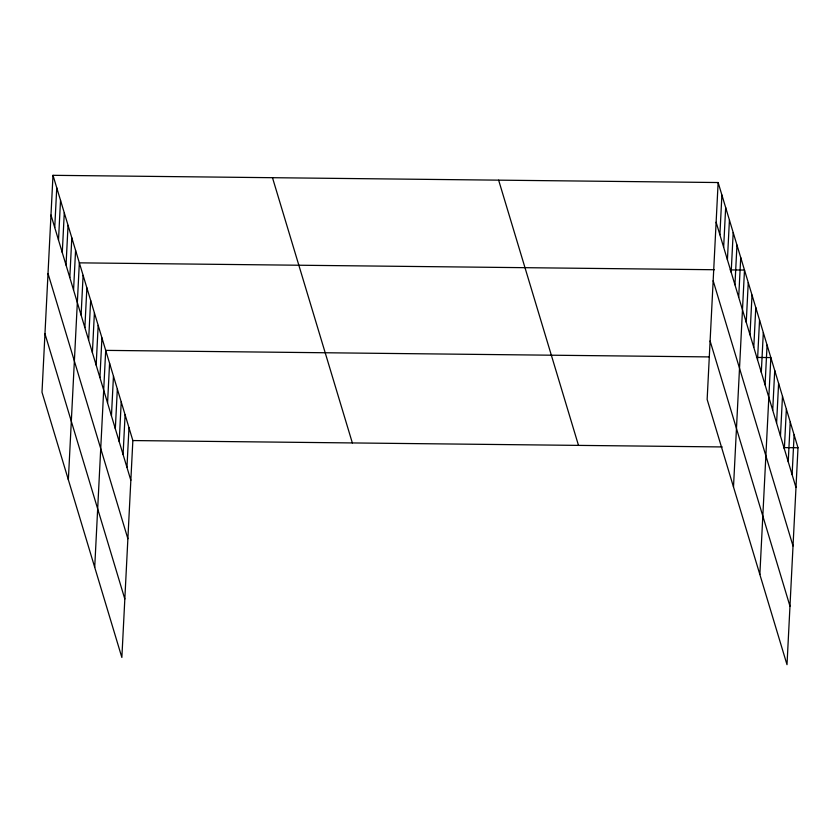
<?xml version="1.0" encoding="UTF-8"?>
<svg xmlns="http://www.w3.org/2000/svg" width="840" height="840" viewBox="0 0 840 840"><rect width="100%" height="100%" fill="white"/><g stroke="black" fill="none" stroke-linecap="round" stroke-linejoin="round"><path stroke-width="1.26" d="M52.994 175.319L42 392.238L121.863 657.468L132.857 440.559L52.994 175.319L718.137 182.532L798 447.762L787.006 664.682L707.144 399.441L718.137 182.532M54.737 227.556L56.752 187.824M58.506 240.061L60.522 200.329M62.276 252.567L64.281 212.835M66.035 265.072L68.05 225.341M69.804 277.568L71.809 237.846M73.563 290.073L75.579 250.352M68.355 479.766L79.349 262.847L714.441 269.735M81.102 315.084L83.108 275.352M84.861 327.59L86.877 287.858M88.63 340.095L90.636 300.363M92.389 352.601L94.406 312.869M96.159 365.096L98.175 325.374M99.918 377.601L101.934 337.88M94.71 567.294L105.704 350.375L709.443 356.916M107.562 402.99L109.578 363.258M111.447 415.874L113.463 376.142M115.322 428.757L117.338 389.025M119.207 441.641L121.223 401.909M123.081 454.524L125.097 414.792M126.966 467.407L128.971 427.675M719.891 234.759L721.896 195.027M723.65 247.265L725.666 207.533M727.419 259.77L729.425 220.038M731.178 272.276L733.194 232.543M734.948 284.781L736.964 245.049M738.707 297.276L740.723 257.555M733.499 486.969L744.492 270.06L730.118 269.903M746.246 322.287L748.251 282.555M750.005 334.793L752.021 295.06M753.774 347.298L755.79 307.566M757.533 359.804L759.549 320.072M761.303 372.309L763.319 332.577M765.072 384.815L767.077 345.082M759.853 574.497L770.847 357.588L756.473 357.431M772.716 410.193L774.722 370.471M776.591 423.077L778.606 383.344M780.476 435.96L782.481 396.228M784.35 448.844L786.366 409.112M788.225 461.727L790.24 421.995M792.11 474.611L794.125 434.879M132.857 440.559L722.222 446.943M783.625 447.605L798 447.762M716.121 222.254L795.984 487.494M713.16 280.728L793.023 545.969M710.105 340.967L789.978 606.207M498.635 180.149L578.498 445.389M272.486 177.702L352.349 442.932M50.977 215.05L130.84 480.291M48.017 273.525L127.88 538.755M44.961 333.764L124.824 599.004"/></g></svg>
